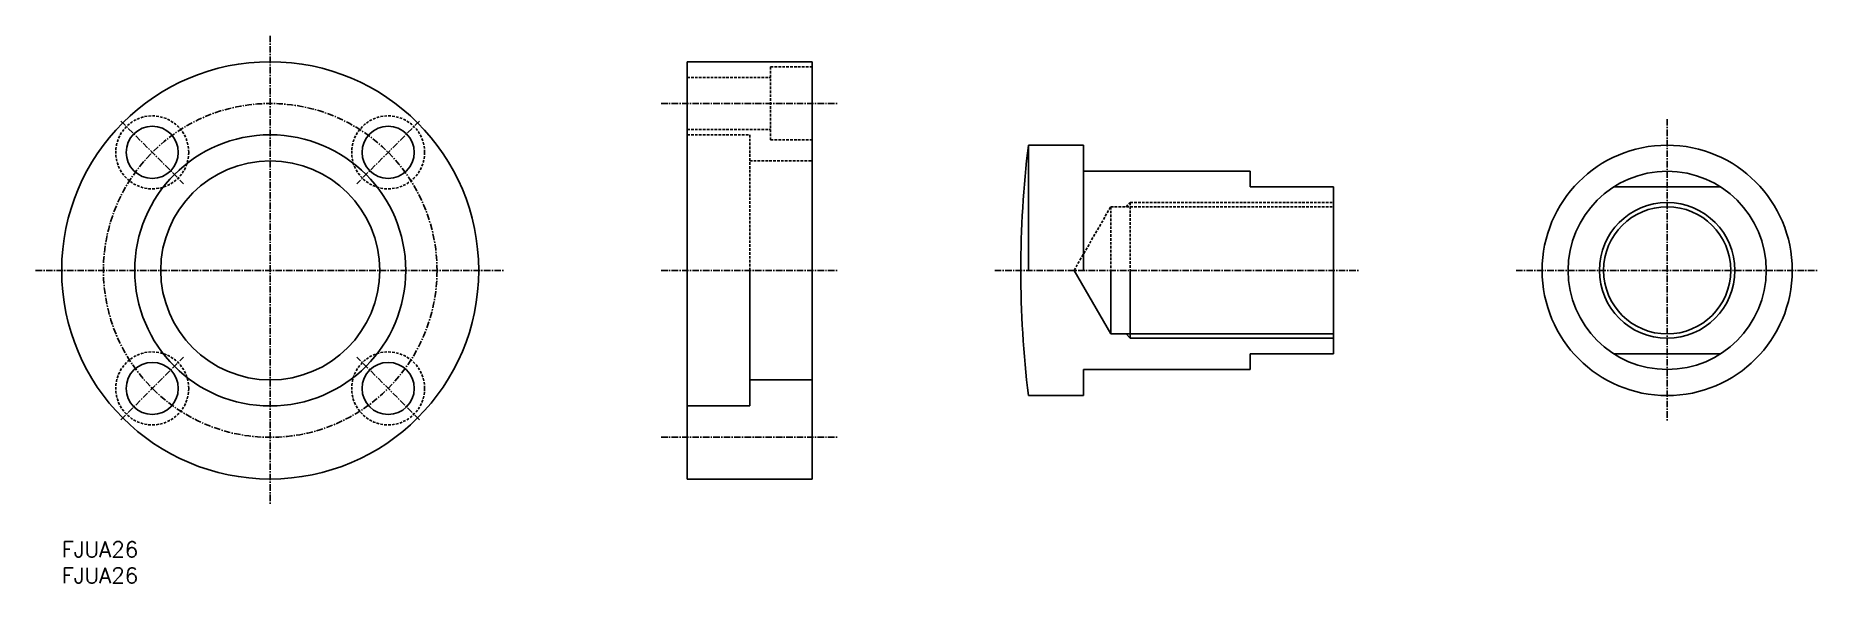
# Model space of a CAD drawing. Extents: x -5 to 337, y 0 to 105.
import ezdxf

# ---------------------------------------------------------------- set-up
doc = ezdxf.new("R2010")
doc.units = 0
doc.linetypes.add('CENTER', pattern=[2, 1.25, -0.25, 0.25, -0.25])
doc.linetypes.add('DASHED', pattern=[0.75, 0.5, -0.25])
doc.layers.get('0').update_dxf_attribs({"linetype": 'CONTINUOUS'})
doc.layers.add('CENTER', color=1, linetype='CENTER')
doc.styles.get("Standard").update_dxf_attribs({"font": 'txt.shx'})

# ---------------------------------------------------------------- blocks, each defined once
blk = doc.blocks.new('*U17')
at = {"color": 7, "linetype": 'CONTINUOUS'}
blk.add_text('FJUA26', height=3, dxfattribs=at).set_placement((0, 0))
blk = doc.blocks.new('*U18')
at = {"color": 7, "linetype": 'CONTINUOUS'}
blk.add_text('FJUA26', height=3, dxfattribs=at).set_placement((0, 5))

msp = doc.modelspace()

# ---------------------------------------------------------------- linework, layer by layer
at = {"color": 7, "linetype": 'CONTINUOUS'}
for p, q in [((120, 100), (144, 100)), ((120, 100), (120, 20)), ((144, 100), (144, 20)), ((185.45, 84), (185.45, 60)), ((185.45, 84), (196, 84)), ((196, 60), (196, 84)), ((196, 79), (228, 79)), ((228, 79), (228, 76)), ((228, 76), (244, 76)), ((244, 76), (244, 44)), ((297.75, 76), (318.25, 76)), ((132, 34), (132, 60)), ((194.21, 60), (201.25, 47.81)), ((201.25, 60), (201.25, 47.81)), ((205, 60), (205, 47)), ((201.25, 47.81), (244, 47.81)), ((228, 44), (244, 44)), ((228, 44), (228, 41)), ((297.75, 44), (318.25, 44)), ((144, 39), (132, 39)), ((196, 41), (228, 41)), ((196, 36), (196, 41)), ((185.45, 36), (196, 36)), ((132, 34), (120, 34)), ((144, 20), (120, 20))]:
    msp.add_line(p, q, dxfattribs=at)
at = {"color": 3, "linetype": 'DASHED'}
for p, q in [((120, 97), (136, 97)), ((136, 99), (144, 99)), ((136, 99), (136, 85)), ((120, 87), (136, 87)), ((120, 86), (132, 86)), ((132, 60), (132, 86)), ((136, 85), (144, 85)), ((132, 81), (144, 81)), ((194.21, 60), (201.25, 72.19)), ((201.25, 72.19), (244, 72.19)), ((201.25, 72.19), (201.25, 60)), ((204.19, 72.19), (205, 73)), ((205, 73), (244, 73)), ((205, 73), (205, 60))]:
    msp.add_line(p, q, dxfattribs=at)
at = {"color": 3, "linetype": 'CONTINUOUS'}
for p, q in [((204.19, 47.81), (205, 47)), ((205, 47), (244, 47))]:
    msp.add_line(p, q, dxfattribs=at)
at = {"color": 7, "linetype": 'CONTINUOUS'}
for centre, radius in [((40, 60), 40), ((17.37, 82.63), 5), ((40, 60), 26), ((62.63, 82.63), 5), ((308, 60), 24), ((40, 60), 21), ((308, 60), 19), ((308, 60), 12.19), ((17.37, 37.37), 5), ((62.63, 37.37), 5)]:
    msp.add_circle(centre, radius, dxfattribs=at)
at = {"color": 3, "linetype": 'DASHED'}
for centre in [(17.37, 82.63), (62.63, 82.63), (17.37, 37.37), (62.63, 37.37)]:
    msp.add_circle(centre, 7, dxfattribs=at)
at = {"color": 3, "linetype": 'CONTINUOUS'}
msp.add_circle((308, 60), 13, dxfattribs=at)
at = {"color": 7, "linetype": 'CONTINUOUS'}
msp.add_arc((384, 60), 200, 173.1079, 186.8921, dxfattribs=at)
at = {"layer": 'CENTER', "color": 1, "linetype": 'CENTER'}
for p, q in [((40, 105), (40, 15)), ((115, 92), (149, 92)), ((308, 89), (308, 31)), ((11.36, 88.64), (23.38, 76.62)), ((68.64, 88.64), (56.62, 76.62)), ((-5, 60), (85, 60)), ((115, 60), (149, 60)), ((179, 60), (249, 60)), ((279, 60), (337, 60)), ((11.36, 31.36), (23.38, 43.38)), ((68.64, 31.36), (56.62, 43.38)), ((115, 28), (149, 28))]:
    msp.add_line(p, q, dxfattribs=at)
msp.add_circle((40, 60), 32, dxfattribs=at)

# ---------------------------------------------------------------- block references
at = {"color": 7, "linetype": 'CONTINUOUS'}
for name in ['*U18', '*U17']:
    msp.add_blockref(name, (0, 0), dxfattribs=at)

doc.saveas('drawing.dxf')
